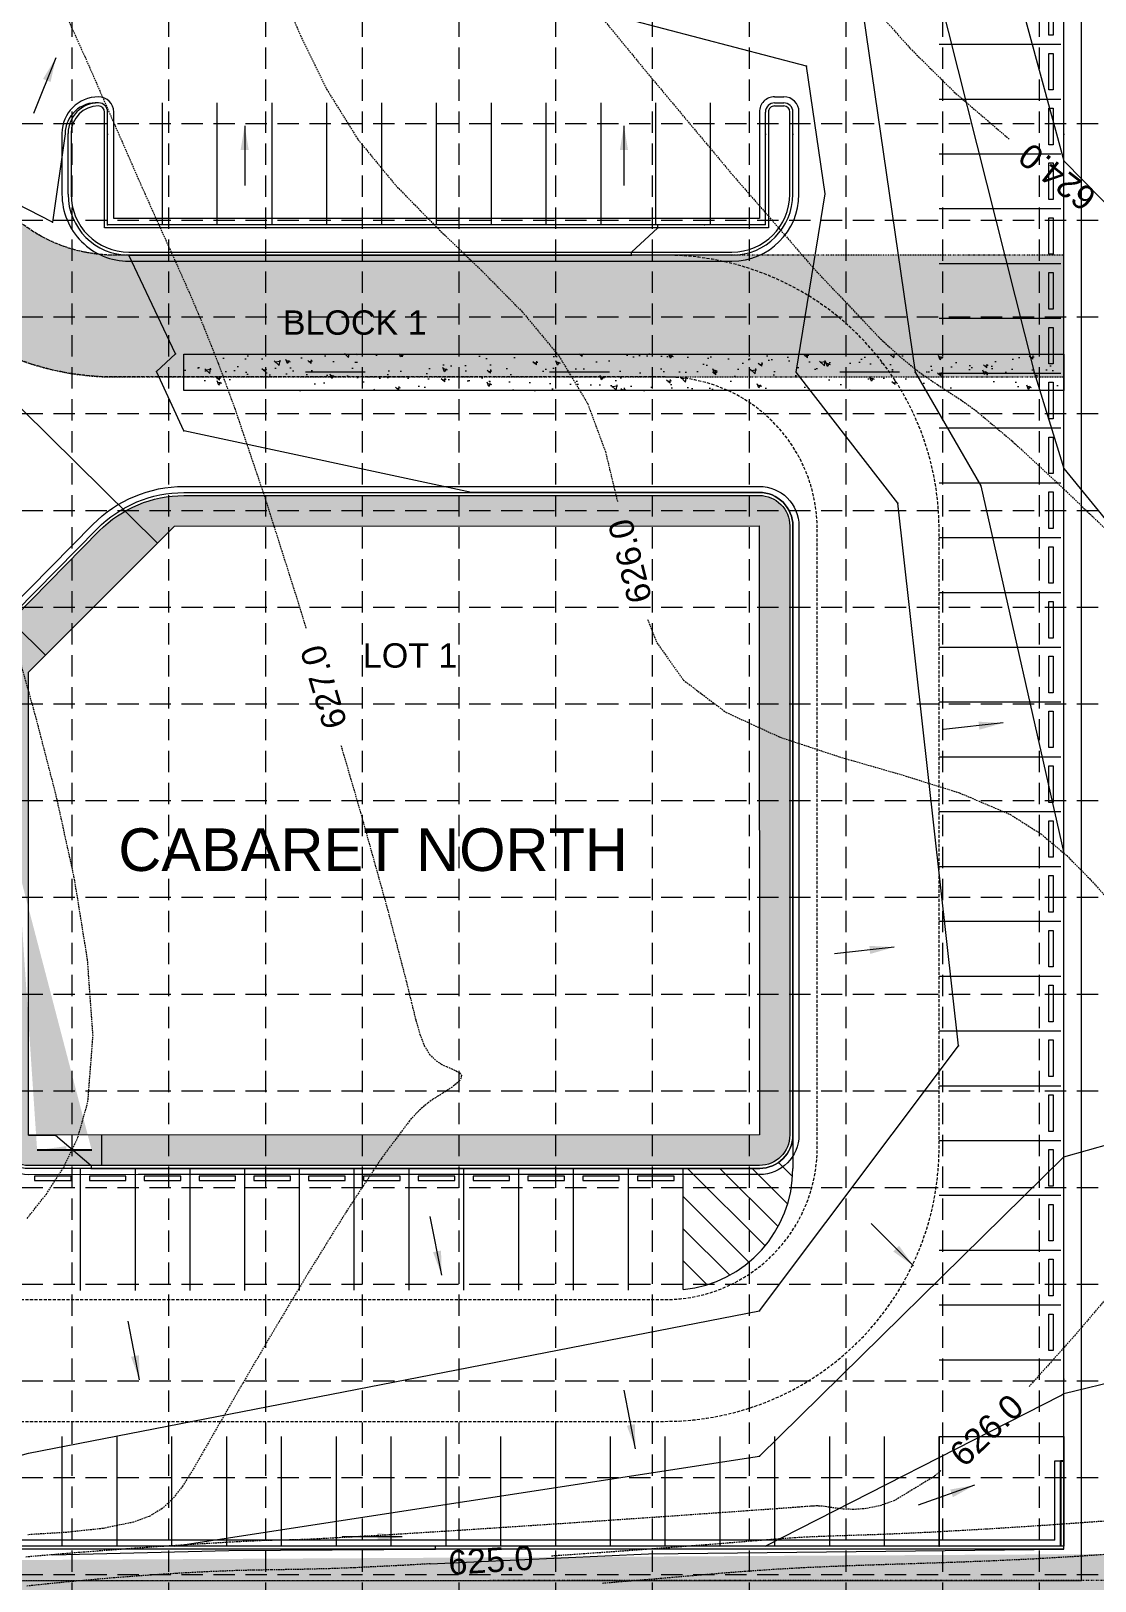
# Model space of a CAD drawing. Extents: x 299711 to 300729, y 199411 to 200048.
# Drawn here: x 300086 to 300260.7, y 199553.4 to 199807.9 of the extents above; entities that cross this region are included whole.
import ezdxf
from ezdxf.enums import TextEntityAlignment as Align

# ---------------------------------------------------------------- set-up
doc = ezdxf.new("R2010")
doc.units = 0
doc.header["$MEASUREMENT"] = 0
for name, pattern in [('DASHED', [0.75, 0.5, -0.25]), ('DIVIDE2', [0.625, 0.25, -0.125, 0, -0.125, 0, -0.125]), ('HIDDEN', [0.375, 0.25, -0.125])]:
    doc.linetypes.add(name, pattern=pattern)
for name, color, linetype in [('BOUND-13', 7, 'Continuous'), ('CONT-1', 252, 'Continuous'), ('CONT-2', 252, 'Continuous'), ('GRID', 254, 'HIDDEN'), ('Hide-Mark', 7, 'Continuous'), ('LOT#-BLOCK#', 7, 'Continuous'), ('PRO-ACCESS', 1, 'DIVIDE2'), ('PRO-AREA', 2, 'Continuous'), ('PRO-BLDG', 6, 'Continuous'), ('PRO-BLDG-CANOPY', 6, 'Continuous'), ('PRO-CONCRETE', 5, 'Continuous'), ('PRO-CURB', 5, 'Continuous'), ('PRO-FIRELANE', 1, 'DASHED'), ('PRO-GRADE', 2, 'Continuous'), ('PRO-GRADE-ARROWS', 5, 'Continuous'), ('PRO-GUTTER LIP', 8, 'Continuous'), ('PRO-LAYDOWN-CURB', 5, 'Continuous'), ('PRO-PARKING', 6, 'Continuous'), ('PRO-PARKING-STOPS', 6, 'Continuous'), ('PRO-SIDEWALK', 6, 'Continuous'), ('SILT FENCE', 200, 'Continuous')]:
    doc.layers.add(name, color=color, linetype=linetype)
doc.styles.get("Standard").update_dxf_attribs({"font": 'ARIAL.TTF'})
pattern_1 = [(140, (0, 0), (0.6275213498259531, 7.172601826007535), [0.75, -8.25]), (85.00000000000001, (0, 0), (-7.521921337000118, -1.387513336129998), [0.6, -6.6]), (190.4514, (0.05229340000000016, 0.5977168), (-6.894395420609534, 5.785093817140218), [0.6374019000000001, -7.01142112]), (136.1842, (-2, 5.665498452323003e-16), (1.655190143290184, 10.67241048625644), [1.125, -12.375]), (186.6356, (-1.86206693, 0.8893674500000005), (-9.741178709004416, 9.346627055487037), [0.95610288, -10.51713]), (81.18420000000005, (-2, 5.665498452323003e-16), (-9.741186009253244, 9.346619451336275), [0.9, -9.9]), (111, (-1.5, 1), (4.02618890665339, 5.969070521184616), [0.75, -8.25]), (56.00000000000004, (-1.5, 1), (-7.251500450468529, 2.433153319215819), [0.6, -6.6]), (161.4514, (-1.16448394, 1.49742233), (-3.225304967099522, 8.402226285814901), [0.6374019000000001, -7.01142112]), (127.5, (0, 0), (-3.328938538313115, 0.1215985531729076), [0, -6.52, 0, -6.7, 0, -6.625]), (97.5, (0, 0), (-3.944117118823601, 2.630695374421487), [0, -3.82, 0, -6.37, 0, -2.525]), (57.49999999999999, (-6.317030774340149e-16, -2.23), (0.2255487173437995, 5.338224361724091), [0, -2.5, 0, -7.8, 0, -10.35]), (47.49999999999997, (-9.149780000501651e-16, -3.23), (-1.001049823323175, 5.831861693423862), [0, -3.25, 0, -5.18, 0, -7.35])]

msp = doc.modelspace()

# ---------------------------------------------------------------- hatches: boundary and pattern name
at = {"layer": 'PRO-ACCESS', "linetype": 'Continuous', "lineweight": 0}
h = msp.add_hatch(dxfattribs=at)
h.set_pattern_fill('DOTS', scale=30, angle=45, style=0)
h.set_pattern_definition([(45, (0, 0), (-0.6629126073623881, 1.988737822087165), [0, -1.875])])
edge = h.paths.add_edge_path()
edge.add_line((300255.5678098807, 199751.0674416088), (300255.5678098755, 199771.0674415881))
edge.add_line((300255.5678098755, 199771.0674415881), (300190.0737036773, 199771.0674415881))
edge.add_arc((300190.0729637833, 199726.0674415943), 44.99999999994179, 89.99905793770989, 90.00000023967917)
edge.add_line((300190.072963595, 199771.0674415942), (300099.7259009925, 199771.0674369379))
edge.add_arc((300099.7258997041, 199796.0674369378), 24.99999999991272, 229.8123765006751, 270.00000295285616, ccw=False)
edge.add_arc((300054.5554117849, 199742.5919563777), 45.0000000000555, 49.81237650087547, 89.99999999992589)
edge.add_line((300054.555411785, 199787.5919563777), (300000.0404098431, 199787.5919563777))
edge.add_line((300000.0404098431, 199787.5919563777), (300000.0404098431, 199767.5919563777))
edge.add_line((300000.0404098431, 199767.5919563777), (300054.5524059401, 199767.5919563777))
edge.add_arc((300054.5524059401, 199742.5919563778), 24.99999999994179, 49.812376500949085, 90, ccw=False)
edge.add_arc((300099.7228938593, 199796.0674369379), 45.00000000000413, 229.8123765007232, 270.0000029527821)
edge.add_line((300099.7228961784, 199751.0674369379), (300190.0723964732, 199751.0674415772))
edge.add_arc((300190.0723899576, 199899.3493703079), 148.2819287306922, 269.9991964931436, 270.0000025176311, ccw=False)
edge.add_line((300190.0703104755, 199751.0674415918), (300255.5619779506, 199751.0674416088))
h.paths.add_polyline_path([(300116.1882893245, 199765.4357629882), (300140.6049559911, 199765.4357629882), (300140.6049559911, 199770.6857629882), (300116.1882893245, 199770.6857629882)], flags=24)
h.paths.add_polyline_path([(300156.8145294241, 199756.6091068207), (300156.8145294241, 199765.5257734873), (300162.7311960908, 199765.5257734873), (300162.7311960908, 199756.6091068207)], flags=24)
h.paths.add_polyline_path([(300185.6203715969, 199760.9182071336), (300248.370371597, 199760.9182071336), (300248.370371597, 199767.1682071336), (300185.6203715969, 199767.1682071336)], flags=24)
h.paths.add_polyline_path([(300201.8309352493, 199760.213869853), (300201.8334630224, 199742.9638700382), (300195.9167964192, 199742.9630030243), (300195.9142686462, 199760.2130028391)], flags=9)
h.paths.add_polyline_path([(300068.474454353, 199769.8026760026), (300080.585433537, 199782.0862700697), (300084.798646961, 199777.9322627167), (300072.6876677769, 199765.6486686496)], flags=24)
h.paths.add_polyline_path([(300037.6888084429, 199773.1336230444), (300037.6888084429, 199782.0502897111), (300043.6054751095, 199782.0502897111), (300043.6054751095, 199773.1336230444)], flags=24)
h.paths.add_polyline_path([(300021.51787354, 199769.0225112715), (300021.5175282436, 199777.9391779315), (300027.4341949058, 199777.9394070534), (300027.4345402022, 199769.0227403934)], flags=24)
h.paths.add_polyline_path([(300037.9006086693, 199770.7414898784), (300053.9311816986, 199764.3709931668), (300051.7461321019, 199758.8725840601), (300035.7155590726, 199765.2430807717)], flags=24)
at = {"layer": 'PRO-CONCRETE', "linetype": 'Continuous', "lineweight": 0}
h = msp.add_hatch(dxfattribs=at)
h.set_pattern_fill('AR-CONC', style=0)
h.set_pattern_definition(pattern_1)
h.paths.add_polyline_path([(300111.0786246231, 199748.8359065572), (300111.0786246231, 199754.8359065572), (300255.5640639486, 199754.8359065572), (300255.5640639485, 199748.8359065572)])
h = msp.add_hatch(dxfattribs=at)
h.set_pattern_fill('AR-CONC', style=0)
h.set_pattern_definition(pattern_1)
h.paths.add_polyline_path([(300085.5609040498, 199702.5928828771), (300109.5600395563, 199726.596555566), (300205.5600384322, 199726.6112463838), (300205.5636393176, 199626.6112464487), (300085.5636407227, 199626.5928829263)], flags=16)
edge = h.paths.add_edge_path()
edge.add_line((300080.561782477, 199681.0957867781), (300080.5608294824, 199708.9161629807))
edge.add_line((300080.5608294824, 199708.9161629807), (300097.1956801169, 199725.7881061535))
edge.add_arc((300111.0814821058, 199712.0974340324), 19.5000000000099, 90.00839598441308, 135.4054155456093, ccw=False)
edge.add_line((300111.0786246231, 199731.5974338231), (300205.5593057432, 199731.6112787928))
edge.add_arc((300205.5600384311, 199726.6112788465), 5.000000000015691, 0.002063155355813251, 90.00839598472078, ccw=False)
edge.add_line((300210.5600384278, 199726.6114588908), (300210.5636393143, 199626.611426493))
edge.add_arc((300205.5636393175, 199626.6112464487), 5.000000000040174, -89.9912320634499, 0.0020631556893135894, ccw=False)
edge.add_line((300205.5644044643, 199621.6112465072), (300103.5614805069, 199621.5956370656))
edge.add_line((300103.5614805069, 199621.5956370656), (300085.5644146384, 199621.5928829863))
edge.add_arc((300085.5636494916, 199626.5928829277), 4.999999999958944, 180.0019626825393, 270.00876793588316, ccw=False)
edge.add_line((300080.5636494946, 199626.5927116513), (300080.5621079021, 199671.5957859069))
edge.add_line((300080.5621079021, 199671.5957859069), (300080.561782477, 199681.0957867781))
edge = h.paths.add_edge_path(flags=16)
edge.add_line((300083.0778455308, 199682.4025297165), (300083.0778455308, 199673.4359374441))
edge.add_line((300095.9552985314, 199624.1040160578), (300086.988706259, 199624.1040160578))
h.paths.add_polyline_path([(300082.4001531308, 199678.2188945849), (300083.7249312616, 199678.2225075221), (300083.0778455308, 199673.4359374441)], flags=24)
h.paths.add_polyline_path([(300091.7716633998, 199624.7817084578), (300091.7752763371, 199623.456930327), (300086.988706259, 199624.1040160578)], flags=24)
at = {"layer": 'PRO-PARKING', "linetype": 'Continuous', "lineweight": 0}
h = msp.add_hatch(dxfattribs=at)
h.set_pattern_fill('ANSI31', scale=30, angle=90, style=0)
h.set_pattern_definition([(135, (0, 0), (-2.651650429449553, -2.651650429449553), [])])
h.paths.add_polyline_path([(300193.067534718, 199601.212600793, 0.3851273847309379), (300211.0638373175, 199621.1126977637), (300211.063639314, 199626.6114444974, -0.414179288280317), (300205.5644809789, 199621.1112465131), (300193.0644899337, 199621.1093336475)])

# ---------------------------------------------------------------- linework, layer by layer
at = {"layer": 'BOUND-13', "color": 7, "linetype": 'DIVIDE2', "lineweight": 0}
msp.add_lwpolyline([(300000.0726, 199553.4082), (300000.0054794855, 200000.0081949553), (300516.8484109867, 199985.027281869), (300516.8484109867, 199553.487281869), (300000.0726, 199553.4082)], dxfattribs=at)
at = {"layer": 'CONT-1', "color": 25, "linetype": 'HIDDEN', "lineweight": 0}
for points in [[(300173.3801000001, 199817.8045), (300186.9062, 199801.3036), (300201.143, 199784.2679), (300214.4510000001, 199768.9443), (300225.1907, 199757.5796), (300228.6028000001, 199754.445), (300231.4577, 199752.1334), (300233.9456, 199750.3662), (300236.2563000001, 199748.8645), (300238.5798000001, 199747.3496), (300241.1061, 199745.5428), (300247.0920000001, 199740.5216), (300254.4653, 199733.6967), (300263.1152000001, 199725.4411), (300272.9309, 199716.1275), (300283.8019, 199706.1289), (300295.6172, 199695.8182), (300308.8908000001, 199685.01), (300314.5565000001, 199680.6825)], [(300264.0265, 199563.3262), (300253.2735, 199562.5568), (300242.855, 199561.8843), (300233.6310000001, 199561.367), (300229.0161000001, 199561.1518), (300225.0307000001, 199560.9941), (300221.5766, 199560.8764), (300218.5559, 199560.7806), (300215.8707, 199560.6889), (300213.4228000001, 199560.5835), (300211.4803000001, 199560.4734), (300209.5192, 199560.3386), (300207.4235, 199560.1766), (300205.0775, 199559.9846), (300202.3653000001, 199559.7601), (300199.1711, 199559.5004), (300190.7855000001, 199558.851), (300180.6392, 199558.1064), (300171.4552, 199557.4669)], [(300151.4956, 199556.1982), (300147.9196, 199555.9865), (300139.014, 199555.5466), (300134.9467, 199555.398), (300131.4488, 199555.3062), (300128.3377, 199555.2496), (300125.431, 199555.2069), (300122.5463, 199555.1565), (300119.501, 199555.0771), (300114.9328000001, 199554.8957), (300109.8172, 199554.6211), (300104.2235, 199554.2509), (300098.2207000001, 199553.7829), (300091.878, 199553.2146), (300085.2644, 199552.5437)]]:
    msp.add_lwpolyline(points, dxfattribs=at)
at = {"layer": 'CONT-2', "color": 43, "linetype": 'HIDDEN', "lineweight": 0}
for points in [[(300065.5635, 199888.3161), (300069.2382, 199885.5003), (300076.6863000001, 199879.7781), (300084.5306000001, 199873.5517), (300092.4446, 199866.8088), (300100.1019, 199859.537), (300107.176, 199851.7241), (300113.3405, 199843.3575), (300118.3343, 199834.5845), (300122.5371, 199825.4767), (300126.3614000001, 199816.2504), (300130.22, 199807.1219), (300134.5254, 199798.3077), (300139.6904, 199790.0238), (300145.8590000001, 199782.5256), (300152.7505, 199775.4863), (300159.857, 199768.6427), (300166.6707, 199761.7312), (300172.6838000001, 199754.4886), (300177.3884000001, 199746.6514), (300180.2781000001, 199738.8348), (300182.2539, 199730.6524), (300182.2621000001, 199730.6119)], [(300089.4552, 199815.523), (300094.8108, 199803.6865), (300099.7808000001, 199792.3331), (300104.1868, 199782.254), (300107.0114, 199775.9556), (300109.5548, 199770.3448), (300111.9426000001, 199764.9788), (300114.2999, 199759.4148), (300116.7521, 199753.2098), (300119.4245, 199745.9211), (300124.2829, 199731.5502), (300129.6126000001, 199714.7493), (300131.1345, 199709.7306)], [(300224.1316, 199811.9777), (300230.3222000001, 199805.0195), (300237.5567, 199797.85), (300246.6164000001, 199790.0931)], [(300187.2026, 199711.2731), (300188.7367000001, 199707.4222), (300193.0958, 199701.2884), (300200.0939, 199696.0037), (300208.8847000001, 199691.9577), (300218.7082000001, 199688.7037), (300228.8042, 199685.795), (300238.4126, 199682.785), (300246.7733000001, 199679.2268), (300251.8089000001, 199676.0376), (300256.0375, 199672.4749), (300259.7511000001, 199668.7096), (300263.2417, 199664.9125)], [(300085.3480000001, 199612.909), (300088.5041, 199616.9136), (300091.3538, 199621.2888), (300093.6943, 199626.2554), (300095.3225, 199632.0341), (300096.1668000001, 199642.872), (300095.2686000001, 199655.4078), (300093.0949, 199668.846), (300090.1129000001, 199682.3909), (300086.7894, 199695.2468), (300083.5917, 199706.6183)], [(300136.8700000001, 199690.5709), (300140.0792, 199679.5627), (300144.4130000001, 199664.0297), (300147.6114000001, 199651.7721), (300148.4483, 199648.3154), (300149.1599, 199645.4516), (300149.8338, 199643.1235), (300150.5571, 199641.2738), (300151.4173, 199639.8454), (300152.5018, 199638.7811), (300153.3346000001, 199638.2628), (300154.2154, 199637.837), (300155.0654, 199637.4715), (300155.8056, 199637.1336), (300156.3571, 199636.791), (300156.6411000001, 199636.4113), (300156.607, 199635.9819), (300156.3037, 199635.5044), (300155.792, 199634.9972), (300155.1325000001, 199634.4785), (300154.3863, 199633.9665), (300153.6140000001, 199633.4797), (300152.7938, 199632.983), (300151.9805000001, 199632.4704), (300151.1397000001, 199631.8742), (300150.2369, 199631.1268), (300149.2376000001, 199630.1605), (300148.1073, 199628.9077), (300143.5026000001, 199622.7524), (300137.7618, 199614.0477), (300131.4349000001, 199603.8521), (300125.0716, 199593.224), (300119.2215, 199583.2218), (300114.4345, 199574.9039), (300112.5543, 199571.6461), (300110.8981, 199569.0063), (300109.2797, 199566.9046), (300107.5126, 199565.2609), (300105.4103, 199563.9954), (300102.7866000001, 199563.0279), (300097.8210000001, 199562.0105), (300091.8659, 199561.3584), (300085.4383, 199560.9727)], [(300265.2502, 199602.9784), (300257.2651, 199593.6012), (300249.8387, 199585.3036)], [(300235.3822000001, 199571.5111), (300234.2427000001, 199570.5326), (300227.7494, 199566.5765), (300225.3052000001, 199565.7146), (300223.0665, 199565.2646), (300221.0569, 199565.1252), (300219.2998, 199565.1947), (300217.8187000001, 199565.3719), (300216.6368, 199565.5553), (300216.2199, 199565.6128), (300215.8502, 199565.6541), (300215.5143, 199565.6805), (300215.1984000001, 199565.6937), (300214.8888, 199565.6954), (300214.5721, 199565.6872), (300214.2902, 199565.6736), (300213.9737, 199565.6537), (300213.6026, 199565.6269), (300213.1569000001, 199565.5926), (300212.6165000001, 199565.5504), (300211.9614, 199565.4996), (300203.4352000001, 199564.8776), (300189.9527, 199563.9331), (300173.8189, 199562.8327), (300157.3391, 199561.7428), (300142.8185000001, 199560.8301), (300132.5622, 199560.2611), (300130.6179, 199560.1792), (300129.1040000001, 199560.1304), (300127.8554000001, 199560.1018), (300126.7070000001, 199560.0802), (300125.4938000001, 199560.0526), (300124.0507, 199560.0059), (300118.7399, 199559.7513), (300111.5126, 199559.3201), (300103.0401, 199558.7464), (300093.9934, 199558.0642), (300085.0438, 199557.3076)], [(300264.3766, 199557.8634), (300257.4938000001, 199557.3911), (300250.5685000001, 199556.9853), (300243.7798, 199556.6674), (300237.1043000001, 199556.4148), (300230.5931000001, 199556.2011), (300224.2974, 199556.0001), (300218.2683000001, 199555.7854), (300212.557, 199555.5309), (300208.0485, 199555.2723), (300203.7007, 199554.9734), (300199.4171, 199554.6401), (300195.1013, 199554.2783), (300190.6569000001, 199553.8937), (300185.9874, 199553.4924), (300179.816, 199552.9834)]]:
    msp.add_lwpolyline(points, dxfattribs=at)
at = {"layer": 'GRID', "color": 252, "linetype": 'HIDDEN', "lineweight": 0, "ltscale": 14}
for p, q in [((300092.7041968166, 200030.9084836234), (300092.7041968166, 199474.9945918093)), ((300108.5854468167, 200030.9084836234), (300108.5854468167, 199474.9945918093)), ((300124.4666968168, 200030.9084836234), (300124.4666968168, 199474.9945918093)), ((300140.3479468168, 200030.9084836234), (300140.3479468168, 199474.9945918093)), ((300156.2291968169, 200030.9084836234), (300156.2291968169, 199474.9945918093)), ((300172.110446817, 200030.9084836234), (300172.110446817, 199474.9945918093)), ((300187.991696817, 200030.9084836234), (300187.991696817, 199474.9945918093)), ((300203.8729468171, 200030.9084836234), (300203.8729468171, 199474.9945918093)), ((300219.7541968172, 200030.9084836234), (300219.7541968172, 199474.9945918093)), ((300235.6354468173, 200030.9084836234), (300235.6354468173, 199474.9945918093)), ((300251.5166968174, 200030.9084836234), (300251.5166968174, 199474.9945918093)), ((299727.4354468149, 199792.6897336223), (300712.0729468195, 199792.6897336223)), ((299727.4354468149, 199776.8084836222), (300712.0729468195, 199776.8084836222)), ((299727.4354468149, 199760.9272336221), (300712.0729468195, 199760.9272336221)), ((299727.4354468149, 199745.0459836221), (300712.0729468195, 199745.0459836221)), ((299727.4354468149, 199729.164733622), (300712.0729468195, 199729.164733622)), ((299727.4354468149, 199713.2834836219), (300712.0729468195, 199713.2834836219)), ((299727.4354468149, 199697.4022336218), (300712.0729468195, 199697.4022336218)), ((299727.4354468149, 199681.5209836217), (300712.0729468195, 199681.5209836217)), ((299727.4354468149, 199665.6397336217), (300712.0729468195, 199665.6397336217)), ((299727.4354468149, 199649.7584836216), (300712.0729468195, 199649.7584836216)), ((299727.4354468149, 199633.8772336215), (300712.0729468195, 199633.8772336215)), ((299727.4354468149, 199617.9959836215), (300712.0729468195, 199617.9959836215)), ((299727.4354468149, 199602.1147336214), (300712.0729468195, 199602.1147336214)), ((299727.4354468149, 199586.2334836213), (300712.0729468195, 199586.2334836213)), ((299727.4354468149, 199570.3522336212), (300712.0729468195, 199570.3522336212)), ((299727.4354468149, 199554.4709836211), (300712.0729468195, 199554.4709836211))]:
    msp.add_line(p, q, dxfattribs=at)
at = {"layer": 'Hide-Mark', "linetype": 'Continuous', "lineweight": 0, "elevation": 8.210539994245314e-08, "flags": 128}
msp.add_lwpolyline([(300255.5639921157, 199560.1064543144), (300255.5640639485, 199748.8359065572), (300111.0786246231, 199748.8359065572), (300111.0786246231, 199754.8359065572), (300255.5640639485, 199754.8359065572), (300255.5604207938, 199904.5761083633), (300031.0698077106, 199904.5706465432)], dxfattribs=at)
at = {"layer": 'Hide-Mark', "linetype": 'Continuous', "lineweight": 0, "flags": 128}
msp.add_lwpolyline([(300255.5640639483, 199559.1064543167), (300235.0706082234, 199559.105716371), (300235.0706082234, 199577.1055648355), (300255.5640639483, 199577.1055648355), (300255.5649305281, 199559.1064543584)], dxfattribs=at)
at = {"layer": 'PRO-ACCESS', "color": 7, "lineweight": 0, "flags": 128}
msp.add_lwpolyline([(300255.5678098807, 199751.0674416088), (300255.5678098755, 199771.0674415881), (300190.0737036773, 199771.0674415881, 4.111567978029561e-06), (300190.072963595, 199771.0674415942), (300099.7259009925, 199771.0674369379, -0.1771712311934794), (300083.5935825901, 199776.9690510236, 0.1771712179035607), (300054.555411785, 199787.5919563777), (300000.0404098431, 199787.5919563777), (300000.0404098431, 199767.5919563777), (300054.5524059401, 199767.5919563777, -0.1771712179036276), (300070.6847230541, 199761.6903422921, 0.1771712311930219), (300099.7228961784, 199751.0674369379), (300190.0723964732, 199751.0674415772, -3.516945289584562e-06), (300190.0703104755, 199751.0674415918), (300255.5619779506, 199751.0674416088)], format="xyb", dxfattribs=at)
at = {"layer": 'PRO-AREA', "color": 7, "linetype": 'Continuous', "lineweight": 0, "flags": 128}
msp.add_lwpolyline([(300000.0726, 199553.4082), (300258.4605054933, 199553.4477409345), (300258.4269452361, 199992.5177384121), (300000.0054794855, 200000.0081949553), (299999.9816000001, 199931.9841), (300000.0726, 199553.4082)], dxfattribs=at)
at = {"layer": 'PRO-BLDG', "color": 7, "linetype": 'Continuous', "lineweight": 0, "flags": 128}
msp.add_lwpolyline([(300085.5609040498, 199702.5928828771), (300109.5600395563, 199726.596555566), (300205.5600384322, 199726.6112463838), (300205.5636393176, 199626.6112464487), (300085.5636407227, 199626.5928829263)], close=True, dxfattribs=at)
at = {"layer": 'PRO-BLDG-CANOPY', "color": 7, "linetype": 'Continuous', "lineweight": 0, "flags": 128}
msp.add_lwpolyline([(300088.3687285486, 199705.4012382122), (300057.3729664977, 199735.9614331307), (300075.6271959924, 199754.4758357826), (300106.7522150574, 199723.7882002308), (300088.3687285486, 199705.4012382122)], dxfattribs=at)
at = {"layer": 'PRO-CONCRETE', "color": 7, "linetype": 'Continuous', "lineweight": 0}
for p, q in [((300098.5696943576, 199791.0009978391), (300098.5696943576, 199790.8338335765)), ((300206.5697105945, 199791.0051801215), (300206.5697105945, 199790.8338335765)), ((300211.0699600694, 199790.9881567193, 8.21054006066896e-08), (300211.0699600694, 199790.8356047682, 8.21054006066896e-08)), ((300255.5640639484, 199790.9881567193, 8.21054006066896e-08), (300255.5640639484, 199790.8356047682, 8.21054006066896e-08)), ((300092.0692225075, 199783.7198159294), (300092.0692225075, 199783.8375676702)), ((300098.569981151, 199783.7200676701), (300098.569981151, 199783.8375676702)), ((300165.7368804418, 199776.0674382062, -0.000288215012915316), (300165.6137212255, 199776.0674382062, -0.000288215012915316)), ((300196.5026701264, 199776.0674382229), (300196.6201701264, 199776.0674382229)), ((300187.5596229506, 199771.0674382229), (300187.4421229506, 199771.0674382229)), ((300187.5596229506, 199754.8359065572), (300187.4421229506, 199754.8359065572)), ((300187.5596229506, 199754.8359065572), (300187.4421229506, 199754.8359065572)), ((300187.5596229506, 199748.8359065572), (300187.4421229506, 199748.8359065572)), ((300189.3823064662, 199748.8359065572), (300187.4421229506, 199748.8359065572)), ((300189.3823064662, 199732.1089174185), (300187.4421229506, 199732.1089174185)), ((300090.379486351, 199719.5869265329), (300090.4890968592, 199719.6980992933)), ((300211.0617148629, 199680.1177744662), (300211.0617148629, 199680.2353099259)), ((300255.5640639483, 199640.7802185502), (300255.5640639483, 199640.8977540101)), ((300245.7377834669, 199559.1059842326), (300237.3339872854, 199559.1059842326))]:
    msp.add_line(p, q, dxfattribs=at)
at = {"layer": 'PRO-CONCRETE', "color": 7, "linetype": 'Continuous', "lineweight": 0, "elevation": -0.0001441206406609385, "flags": 128}
msp.add_lwpolyline([(300111.0786246231, 199748.8359065572), (300111.0786246231, 199754.8359065572), (300255.5640639486, 199754.8359065572), (300255.5640639485, 199748.8359065572), (300111.0786246231, 199748.8359065572)], dxfattribs=at)
at = {"layer": 'PRO-CURB', "color": 7, "linetype": 'Continuous', "lineweight": 0}
for p, q in [((300255.5640639483, 199558.6064543161, -3.181593246243954e-07), (300255.5640639485, 199904.576108452, -9.121549811862958e-08)), ((300097.069558661, 199796.0675948867, 0.002607016285902255), (300097.0692225076, 199796.0675948867, 0.002607016285902255)), ((300097.069558661, 199795.5675948867, 0.00260700181355061), (300097.0692225076, 199795.5675948867, 0.002607016285902256)), ((300208.0695748866, 199796.0721256917, -0.0002882150083261577), (300208.0704514306, 199796.0721256917, -0.0002882150083261577)), ((300208.0695748865, 199795.5721256917, -0.0002882150083261577), (300209.5690835253, 199795.5721256917, -0.0002882150083261577)), ((300208.0695748865, 199795.5721256917, -0.0002882150083261577), (300208.0704514306, 199795.5721256917, -0.0002882150083261577)), ((300208.0704514306, 199796.0721256917, -0.0002882150083261577), (300209.5699600694, 199796.0721256918, -0.0002882150083261577)), ((300098.5702750774, 199776.0674382229, -0.0002882198324584148), (300098.5695586598, 199794.567652974, -0.0002882198329854328)), ((300206.5702914763, 199776.0674382229, -0.0002882150083261577), (300206.5695748877, 199794.5720676045, -0.0002882150083261577)), ((300211.0699600694, 199781.0674382229, 8.210540158870572e-08), (300211.0699600694, 199794.5721256917, 8.210540158870572e-08)), ((300092.0692225075, 199781.0674382228, 0.001601983380953768), (300092.0692225076, 199791.0675948868, 0.001601594212311311)), ((300206.5702914763, 199776.0674382229, -0.000288215008730918), (300098.5702750774, 199776.0674382229, -0.000288215008879257)), ((300201.0699600694, 199771.0674382229, -0.0002882412813221395), (300102.0692225075, 199771.0674382228, -0.0002882412813221395)), ((300255.0644665023, 199559.1064062412), (300019.0694092304, 199559.0950681157))]:
    msp.add_line(p, q, dxfattribs=at)
at = {"layer": 'PRO-CURB', "color": 7, "linetype": 'Continuous', "lineweight": 0, "flags": 128}
for points, elevation in [([(300097.0692225076, 199795.5675948867, 0.414213562373095), (300092.5692225076, 199791.0675948867), (300092.5692225075, 199781.0674382228, 0.4142135623721979), (300102.0692226956, 199771.5674380346), (300201.0699602574, 199771.5674380347, 0.4139399649023301), (300210.5610852585, 199781.0674338891), (300210.5610853001, 199794.572121358)], 0.002607016285902256), ([(300208.0695748866, 199795.5721256917, 0.4142249046499321), (300207.0695748873, 199794.5720869668), (300207.0703108392, 199775.567438223), (300098.0702944395, 199775.5674382229), (300098.0695586602, 199794.5676336115, 0.4142022201790137), (300097.069558661, 199795.5675948867)], 0.00260700181355061), ([(300255.5640639483, 199558.6064543161), (300018.5694318864, 199558.5951050154), (300018.5691685016, 199577.5899390943, 0.414257582635255), (300017.0689430633, 199579.0899390774), (300009.7143456077, 199579.0892808691)], 8.210539994245314e-08)]:
    msp.add_lwpolyline(points, format="xyb", dxfattribs=dict(at, elevation=elevation))
msp.add_lwpolyline([(300080.0608224588, 199709.1211931977), (300096.839633912, 199726.1391490284, -0.200713855956282), (300111.0785513543, 199732.0974338177), (300205.5592324744, 199732.1112787873, -0.4142459358561944), (300211.0600384275, 199726.6114768951), (300211.0636393139, 199626.6114444973, -0.4141792882772172), (300205.5644809789, 199621.1112465131), (300103.5615570216, 199621.0956370714)], format="xyb", dxfattribs=at)
at = {"layer": 'PRO-CURB', "color": 7, "flags": 128}
msp.add_lwpolyline([(300255.0644665023, 199559.1064062412), (300255.0640639483, 199573.1055648354), (300255.5673279213, 199573.105588936)], dxfattribs=at)
at = {"layer": 'PRO-CURB', "color": 7, "linetype": 'Continuous', "lineweight": 0}
for centre, radius, start, end in [((300097.0692225076, 199791.0675948867, 0.001601569935556059), 5, 90, 180), ((300097.0695586609, 199794.5675948867, 0.002607021562970594), 1.5, 0.002218769215236449, 90), ((300208.0695748866, 199794.5721256917, -0.0002882150083261577), 1.500000000018763, 90, 180.0022187687207), ((300209.5690835253, 199794.5721256502, -0.0002882150083261577), 1.000000041528508, 0, 90), ((300209.5699600694, 199794.5721256917, 8.210540158870572e-08), 1.50070166477446, 0, 90), ((300102.0692225076, 199781.0674382228, -0.0002882412813221395), 10, 179.9999999998332, 269.9999999996665), ((300201.0610850704, 199781.0674382229, -0.0002882412813221396), 10, 270.0508500046539, 0)]:
    msp.add_arc(centre, radius, start, end, dxfattribs=at)
at = {"layer": 'PRO-FIRELANE', "color": 7, "lineweight": 0, "flags": 128}
for points in [[(300010.065659357, 199579.5899390717), (300190.0699600694, 199579.5899390718, 0.4142135623730951), (300235.0699600694, 199624.5899390718), (300235.0699600694, 199726.0674415943, 0.4142135774679725), (300190.0699577502, 199771.0674415942), (300099.7228951477, 199771.0674369379, -0.1771712311934794), (300083.5905767453, 199776.9690510236, 0.1771712179035607), (300054.5524059401, 199787.5919563777), (300010.0404099575, 199787.5919563777)], [(300010.065659357, 199599.5899390717), (300190.0699600694, 199599.5899390718, 0.414213562373095), (300215.0699600694, 199624.5899390718), (300215.0699600694, 199726.0674415943, 0.4142135774683302), (300190.069958781, 199751.0674415942), (300099.7228961784, 199751.0674369379, -0.1771712311930219), (300070.6847230541, 199761.6903422921, 0.1771712179036276), (300054.5524059401, 199767.5919563777), (300010.0404099575, 199767.5919563777)]]:
    msp.add_lwpolyline(points, format="xyb", dxfattribs=at)
at = {"layer": 'PRO-GRADE', "color": 25, "linetype": 'Continuous', "lineweight": 0, "flags": 128}
for points in [[(300014.9235811995, 199557.7861939774), (300034.3963568535, 199558.595862942), (300069.8528496442, 199558.5975608977), (300069.8469706961, 199559.097512837), (300030.3572221656, 199559.0956115754), (300085.5644059477, 199574.3438777575), (300205.5644044642, 199597.744059911), (300238.2540640242, 199641.2634502293), (300228.288770622, 199730.3337803973), (300211.6140639485, 199751.8359065572), (300216.3503987723, 199781.1358705562), (300213.3266671427, 199802.1012259775), (300137.1780244738, 199822.072949355), (300065.4345463308, 199863.8031798639), (300029.4221513003, 199882.1217330358), (300027.1592566774, 199884.0589607887), (300028.0392566763, 199884.0590031569, 0.418683825763582), (300030.0702580943, 199886.0590533115), (300030.0700435218, 199894.8783697775), (300029.5700435221, 199894.8783576126), (300023.9545302881, 199898.9570319147), (300011.5888, 199936.2027)], [(300085.5636408391, 199626.5928829263), (300090.0036494397, 199626.593562378), (300095.8844061595, 199621.5944622479), (300095.8844826742, 199621.0944622537), (300205.5644809789, 199621.1112465131, 0.4141792882832384), (300211.063639314, 199626.6114444973), (300211.0600384275, 199726.6114768951, 0.4142459358490543), (300205.5592324744, 199732.1112787873), (300158.3192329816, 199732.1043563525), (300111.0786246231, 199742.2474338231), (300106.6144055406, 199751.9632080687), (300109.7056076594, 199754.8429571194), (300102.0692225075, 199771.0674382228), (300184.5677073433, 199771.0674382229), (300184.5677073431, 199771.5674382229), (300188.9002944395, 199775.567438223), (300188.9002944393, 199776.0674382229), (300098.5702752129, 199776.0639402088), (300098.5695586598, 199794.567652974, 0.4142022201848656), (300097.069558661, 199796.0675948867, 0.4351942950786198), (300091.5757324706, 199791.0059848604), (300089.4956196959, 199776.4943576685), (300081.6580275399, 199780.5494962228)]]:
    msp.add_lwpolyline(points, format="xyb", dxfattribs=at)
for points in [[(300065.9998, 199918.2722), (300073.3964236954, 199914.5240810145), (300083.3940639995, 199904.5719195839), (300133.6556144555, 199877.0694536419), (300228.722840951, 199838.9532561214), (300250.6840639485, 199751.8359065572), (300255.5640639483, 199736.060496207), (300268.0230500001, 199720.7843)], [(300101.8738000001, 199915.6724), (300118.326302321, 199912.9911426439), (300128.0568676194, 199908.9698843693), (300131.8940639851, 199904.5730995809), (300137.3242370696, 199900.7989716338), (300236.2830556655, 199857.436871933), (300255.5640639484, 199786.556108452), (300268.1652, 199773.74055)], [(300031.0961000001, 199906.88255), (300034.8940640138, 199904.5707395868), (300074.4127462741, 199884.1823552944), (300135.4168194646, 199849.5712014984), (300221.1626262364, 199820.4696403098), (300231.1440639485, 199751.8359065572), (300241.9215239782, 199733.1961109043), (300255.5587868688, 199672.8782276434)], [(300089.5186000001, 199557.6859), (300118.4415570715, 199558.3723024802), (300152.4072347445, 199558.6015142976), (300152.4072106729, 199559.1014877576), (300109.5162124957, 199559.0994227405), (300205.5644044643, 199573.8840599109), (300255.5640639483, 199623.00345), (300286.6589789069, 199631.7875097732), (300289.9139, 199634.9801)], [(300151.4956000001, 199556.1982), (300187.3804998595, 199557.8242796254), (300255.5640639483, 199558.6064543161), (300255.5679903403, 199559.2730427524), (300255.5640639483, 199567.2139974032), (300255.5640639484, 199573.1055648354), (300255.0640639483, 199573.1055648354), (300255.0644665023, 199559.1064062412), (300206.5196955231, 199559.1040739605), (300255.0640639483, 199583.8442581398), (300255.0640639483, 199583.8442581398), (300255.5640639483, 199584.1543047809), (300255.5640639483, 199584.1543047809), (300255.5640639484, 199584.1543047809), (300354.5851485796, 199608.2233743597), (300360.0644000001, 199618.1053)]]:
    msp.add_lwpolyline(points, dxfattribs=at)
at = {"layer": 'PRO-GRADE', "color": 25, "linetype": 'Continuous', "lineweight": 0, "elevation": -0.0002882412813221395}
msp.add_lwpolyline([(300102.0692225075, 199771.0674382228), (300102.0692225075, 199771.0674382228)], dxfattribs=at)
at = {"layer": 'PRO-GRADE', "color": 25, "linetype": 'Continuous', "lineweight": 0}
for p in [(300213.3266671427, 199802.1012259775, -9.12154981186407e-08), (300255.5640639484, 199786.556108452, -9.121549811862958e-08), (300089.4956196959, 199776.4943576685, -0.000235861422173732), (300098.5702750774, 199776.0674382229, -0.000288215008879257), (300188.9002944395, 199775.567438223, -0.0002881562540182574), (300102.0692225075, 199771.0674382228, -0.0002882412813221395), (300184.5677073433, 199771.0674382229, -0.0004123995855616801), (300109.7056076594, 199754.8429571194, -0.0002902426758908509), (300106.6144055406, 199751.9632080687, -0.0001241583042395406), (300211.6140639485, 199751.8359065572, -0.0001441206406610496), (300231.1440639485, 199751.8359065572, -0.0001441206406610496), (300250.6840639485, 199751.8359065572, -0.0001441206406610496), (300111.0786246231, 199742.2474338231, -7.583995310364915e-05), (300255.5640639483, 199736.060496207, -2.017557649069108e-07), (300158.3192329816, 199732.1043563525), (300241.9215239782, 199733.1961109043, -2.017557649069108e-07), (300228.288770622, 199730.3337803973, -2.017557649069108e-07), (300255.5587868688, 199672.8782276434), (300238.2540640242, 199641.2634502293, -2.639403290666796e-07), (300090.0036494397, 199626.593562378), (300255.5640639483, 199623.00345, -2.63939266118788e-07), (300095.8844826742, 199621.0944622537), (300205.5644809789, 199621.1112465131), (300205.5644044642, 199597.744059911), (300255.5640639483, 199586.49345, -2.63939266118788e-07), (300205.5644044643, 199573.8840599109), (300152.3921022603, 199559.1014870302), (300235.0801413445, 199559.1054681039)]:
    msp.add_point(p, dxfattribs=at)
at = {"layer": 'PRO-GRADE-ARROWS', "color": 7, "linetype": 'Continuous', "lineweight": 0}
for p, q in [((300090.0702478594, 199803.4628297843), (300086.4057599375, 199794.344098206)), ((300121.0656907042, 199792.3260293075), (300121.0660712724, 199782.4985302776)), ((300183.3339601873, 199792.3260293075), (300183.3343407556, 199782.4985302776)), ((300140.8597975019, 199751.8366676938, -0.0001441206406609385), (300131.0322984721, 199751.8362871255, -0.0001441206406609385)), ((300180.9436470988, 199751.8366676938, -0.0001441206406609385), (300171.116148069, 199751.8362871255, -0.0001441206406609385)), ((300228.5918399331, 199751.8366676938, -0.0001441206406609385), (300218.7643409033, 199751.8362871255, -0.0001441206406609385)), ((300245.5773642824, 199694.2559487974), (300235.8108434486, 199693.1628760056)), ((300227.6708082607, 199657.4490547952), (300217.9042874268, 199656.3559820034)), ((300153.4148530735, 199603.5745276861), (300151.5331572026, 199613.2201981126)), ((300230.8586980729, 199605.1184882339), (300223.9093377644, 199612.0673103376)), ((300103.8210772274, 199586.3919018497), (300101.9393813565, 199596.0375722762)), ((300185.2294784904, 199575.0780744683), (300183.3477826194, 199584.7237448948)), ((300240.8849614307, 199569.1152119423), (300231.6315759546, 199565.8054393584)), ((300146.9006519632, 199560.6335049428), (300137.0731529289, 199560.6332658414))]:
    msp.add_line(p, q, dxfattribs=at)
for points in [[(300089.1973110673, 199799.5027287751), (300087.9601388503, 199799.9999034762), (300090.070249062, 199803.4628327766)], [(300121.7325122696, 199788.3260583519), (300120.3991789372, 199788.3260067188), (300121.065690704, 199792.3260325324)], [(300184.0007817528, 199788.3260583519), (300182.6674484204, 199788.3260067188), (300183.3339601872, 199792.3260325324)], [(300136.8598265463, 199751.1698461284, -0.0001441206406609385), (300136.8597749132, 199752.5031794608, -0.0001441206406609385), (300140.8598007268, 199751.8366676939, -0.0001441206406609385)], [(300176.9436761432, 199751.1698461284, -0.0001441206406609385), (300176.9436245101, 199752.5031794608, -0.0001441206406609385), (300180.9436503237, 199751.8366676939, -0.0001441206406609385)], [(300224.5918689775, 199751.1698461284, -0.0001441206406609385), (300224.5918173444, 199752.5031794608, -0.0001441206406609385), (300228.591843158, 199751.8366676939, -0.0001441206406609385)], [(300241.6763375309, 199693.1485153099), (300241.5280362812, 199694.4735755037), (300245.5773674874, 199694.2559491561)], [(300223.7697815092, 199656.3416213077), (300223.6214802595, 199657.6666815015), (300227.6708114657, 199657.4490551538)], [(300151.9946316811, 199607.3728680924), (300153.3032956508, 199607.6281647674), (300153.414853691, 199603.5745245208)], [(300227.558777435, 199607.4753807703), (300228.5015499658, 199608.4182263213), (300230.8587003533, 199605.1184859536)], [(300102.4008558349, 199590.190242256), (300103.7095198047, 199590.445538931), (300103.8210778449, 199586.3918986845)], [(300183.8092570979, 199578.8764148746), (300185.1179210676, 199579.1317115496), (300185.2294791078, 199575.0780713031)], [(300237.3431654076, 199567.1403449655), (300236.8941162553, 199568.3957861775), (300240.8849644672, 199569.1152130283)], [(300142.9006714092, 199559.966740957), (300142.9006389694, 199561.30007429), (300146.9006551881, 199560.6335049428)]]:
    msp.add_solid(points, dxfattribs=at)
at = {"layer": 'PRO-GUTTER LIP', "linetype": 'Continuous', "lineweight": 0}
for p, q in [((300208.0695748865, 199797.0721256917, -0.0002882150083261577), (300209.5690835253, 199797.0721256917, -0.0002882150083261577)), ((300254.0640639482, 199560.1063824852), (300254.0640639482, 199573.1055648354, -3.714905276752807e-09)), ((300254.0640639482, 199573.1055648354, -3.714905276752807e-09), (300255.0640639483, 199573.1055648354))]:
    msp.add_line(p, q, dxfattribs=at)
at = {"layer": 'PRO-GUTTER LIP', "linetype": 'Continuous', "lineweight": 0, "flags": 128}
for points, elevation in [([(300097.0692225076, 199797.0675948867, 0.4142135623730951), (300091.0692225076, 199791.0675948867), (300091.0692225075, 199781.0674382228, 0.4142135623730951), (300102.0692226956, 199770.0674380346), (300201.0699602574, 199770.0674380347, 0.4139399649019217), (300212.0610852585, 199781.0674338891), (300212.0610853001, 199794.5721213534)], 0.002607016285902256), ([(300208.0695748865, 199797.0721256917, 0.4142249046487212), (300205.5695748884, 199794.5720288795), (300205.5702527508, 199777.067438223), (300099.5702363534, 199777.0674382229), (300099.5695586591, 199794.5676916987, 0.4142022201827278), (300097.069558661, 199797.0675948867, 0.4142022201827278)], 0.00260700181355061), ([(300254.0640639484, 199560.1064543144), (300020.0694110864, 199560.0951768488), (300020.0691685015, 199577.5899598935, 0.4142575826301435), (300017.0687176249, 199580.5899390604), (300009.7142113635, 199580.5892808631)], 8.210539994245314e-08)]:
    msp.add_lwpolyline(points, format="xyb", dxfattribs=dict(at, elevation=elevation))
msp.add_lwpolyline([(300065.1077541019, 199695.3793297839), (300096.1275415023, 199726.8412347782, -0.2007138559562279), (300111.0784048167, 199733.097433807), (300205.5590859369, 199733.1112787766, -0.4142459358552789), (300212.0600384268, 199726.611512904), (300212.0636393133, 199626.6114805062, -0.414179288277703), (300205.5646340082, 199620.1112465248), (300103.5617100509, 199620.0956370831), (300085.5646441822, 199620.0928830038, -0.4142483509233765), (300079.0636494952, 199626.5926602684), (300079.0618198321, 199679.5957327652)], format="xyb", dxfattribs=at)
at = {"layer": 'PRO-GUTTER LIP', "linetype": 'Continuous', "lineweight": 0}
msp.add_arc((300209.5690835253, 199794.5721256502, -0.0002882150083261577), 2.500000041528508, 0, 90, dxfattribs=at)
at = {"layer": 'PRO-LAYDOWN-CURB', "linetype": 'Continuous', "lineweight": 0, "flags": 128}
msp.add_lwpolyline([(300103.5615570216, 199621.0956370714), (300085.5644911529, 199621.0928829921, -0.4142483509246032), (300080.0636494947, 199626.5926945237), (300080.0621079023, 199671.5957687791)], format="xyb", dxfattribs=at)
at = {"layer": 'PRO-PARKING', "color": 7, "linetype": 'Continuous', "lineweight": 0}
for p, q in [((300235.0699600694, 199805.7068801565, 8.210539994584827e-08), (300255.0699600691, 199805.7068801565, -2.513662164589713e-07)), ((300107.5702750511, 199776.0682919337, -0.0002882198324584293), (300107.5695005545, 199796.0682919338, -0.0002882198330281718)), ((300116.5702750444, 199776.0686404572, -0.0002882198324584293), (300116.5695005477, 199796.0686404573, -0.0002882198330281718)), ((300125.5702750376, 199776.0689889807, -0.0002882198324584293), (300125.569500541, 199796.0689889808, -0.0002882198330281718)), ((300134.5702750309, 199776.0693375042, -0.0002882198324584293), (300134.5695005342, 199796.0693375043, -0.0002882198330281718)), ((300143.5702750241, 199776.0696860277, -0.0002882198324584293), (300143.5695005275, 199796.0696860278, -0.0002882198330281718)), ((300152.5702750174, 199776.0700345512, -0.0002882198324584293), (300152.5695005207, 199796.0700345513, -0.0002882198330281718)), ((300161.5702750106, 199776.0703830747, -0.0002882198324584293), (300161.569500514, 199796.0703830748, -0.0002882198330281718)), ((300170.5702750038, 199776.0707315982, -0.0002882198324584293), (300170.5695005072, 199796.0707315982, -0.0002882198330281718)), ((300179.5702749971, 199776.0710801217, -0.0002882198324584293), (300179.5695005005, 199796.0710801217, -0.0002882198330281718)), ((300188.5702749903, 199776.0714286452, -0.0002882198324584293), (300188.5695004937, 199796.0714286452, -0.0002882198330281718)), ((300197.5702749836, 199776.0717771687, -0.0002882198324584293), (300197.5695004869, 199796.0717771687, -0.0002882198330281718)), ((300235.0699600694, 199796.7068801566, 8.21053999446714e-08), (300255.069960069, 199796.7068801565, -2.513662164572365e-07)), ((300235.0699600694, 199787.7068801566, 8.21053999446714e-08), (300255.069960069, 199787.7068801565, -2.513662164572365e-07)), ((300235.0699600694, 199778.7068801566, 8.21053999446714e-08), (300255.069960069, 199778.7068801565, -2.513662164572365e-07)), ((300235.0699600694, 199769.7068801565, 8.21053999446714e-08), (300255.069960069, 199769.7068801565, -2.513662164572365e-07)), ((300235.0699600694, 199760.7068801566, 8.21053999446714e-08), (300255.069960069, 199760.7068801565, -2.513662164572365e-07)), ((300235.0699600694, 199751.7068801566, 8.21053999446714e-08), (300255.069960069, 199751.7068801565, -2.513662164572365e-07)), ((300235.0699600694, 199742.7068801566, 8.210539994564191e-08), (300255.069960069, 199742.7068801565, -2.513662164572365e-07)), ((300235.0699600694, 199733.7068801565, 8.210539994564191e-08), (300255.069960069, 199733.7068801565, -2.513662164572365e-07)), ((300235.0699600694, 199724.7068801566, 8.210539994564191e-08), (300255.069960069, 199724.7068801565, -2.513662164572365e-07)), ((300235.0699600694, 199715.7068801566, 8.210539994630294e-08), (300255.0699600689, 199715.7068801565, -2.513662164546344e-07)), ((300235.0699600694, 199706.7068801566, 8.210539994630294e-08), (300255.0699600689, 199706.7068801565, -2.513662164546344e-07)), ((300235.0699600694, 199697.7068801566, 8.210539994630294e-08), (300255.0699600689, 199697.7068801565, -2.513662164546344e-07)), ((300235.0699600694, 199688.7068801566, 8.210539994630294e-08), (300255.0699600689, 199688.7068801565, -2.513662164546344e-07)), ((300235.0699600694, 199679.7068801566, 8.210539994708348e-08), (300255.069960069, 199679.7068801565, -2.513662164548244e-07)), ((300235.0699600694, 199670.7068801566, 8.210539994784769e-08), (300255.0699600689, 199670.7068801565, -2.513662164530897e-07)), ((300235.0699600694, 199661.7068801566, 8.210539994784769e-08), (300255.0699600689, 199661.7068801565, -2.513662164530897e-07)), ((300235.0699600694, 199652.7068801566, 8.210539994784769e-08), (300255.0699600689, 199652.7068801565, -2.513662164530897e-07)), ((300235.0699600694, 199643.7068801566, 8.210539994937608e-08), (300255.0699600688, 199643.7068801565, -2.513662164496203e-07)), ((300235.0699600694, 199634.7068801566, 8.210539994937608e-08), (300255.0699600688, 199634.7068801565, -2.513662164496203e-07)), ((300211.063639314, 199626.6114444974), (300211.0638373175, 199621.1126977637)), ((300235.0699600694, 199625.7068801566, 8.210539994937608e-08), (300255.0699600688, 199625.7068801565, -2.513662164496203e-07)), ((300094.0644876071, 199621.1169581629), (300094.0675512078, 199601.0972671976)), ((300103.0644875017, 199621.1183354272), (300103.0675511025, 199601.0986444619)), ((300112.0644873964, 199621.1197126915), (300112.0675509971, 199601.1000217262)), ((300121.0675508986, 199601.1013540463), (300121.0644907593, 199621.0984282997)), ((300130.0675507933, 199601.1027313105), (300130.0644906539, 199621.0998055638)), ((300139.0675507047, 199601.1039991956), (300139.0644905653, 199621.101073449)), ((300148.0675505993, 199601.1053764599), (300148.06449046, 199621.1024507132)), ((300157.067550494, 199601.1067537241), (300157.0644903546, 199621.1038279773)), ((300166.0675503886, 199601.1081309881), (300166.0644902493, 199621.1052052415)), ((300175.0675502833, 199601.1095082524), (300175.0644901439, 199621.1065825057)), ((300184.0675501779, 199601.1108855166), (300184.0644900386, 199621.1079597698)), ((300193.067534718, 199601.212600793), (300193.0644899332, 199621.109337034)), ((300235.0699600694, 199616.7068801566, 8.210539994937608e-08), (300255.0699600688, 199616.7068801565, -2.513662164496203e-07)), ((300235.0699600694, 199607.7068801566, 8.210539994937608e-08), (300255.0699600688, 199607.7068801565, -2.513662164496203e-07)), ((300235.0699600694, 199598.7068801566, 8.210539994937608e-08), (300255.0699600688, 199598.7068801565, -2.513662164496203e-07)), ((300235.0699600694, 199589.7068801566, 8.210539925965947e-08), (300255.06411272, 199589.7068801566, -2.512687221512936e-07)), ((300091.0699602255, 199577.0986318545, 8.210539994245314e-08), (300091.0706085709, 199559.0934653837, 8.210539994245314e-08)), ((300100.0699602158, 199577.0990651658, 8.210539994245314e-08), (300100.0706085651, 199559.0937894633, 8.210539994245314e-08)), ((300109.0699602061, 199577.0994984771, 8.210539994245314e-08), (300109.0706085593, 199559.094113543, 8.210539994245314e-08)), ((300118.0699601963, 199577.0999317884, 8.210539994245314e-08), (300118.0706085535, 199559.0944376226, 8.210539994245314e-08)), ((300127.0699601865, 199577.1003650997, 8.210539994245314e-08), (300127.0706085477, 199559.0947617023, 8.210539994245314e-08)), ((300136.0699601768, 199577.100798411, 8.210539994245314e-08), (300136.0706085418, 199559.0950857819, 8.210539994245314e-08)), ((300145.069960167, 199577.1012317223, 8.210539994245314e-08), (300145.070608536, 199559.0954098616, 8.210539994245314e-08)), ((300154.0699601573, 199577.1016650336, 8.210539994245314e-08), (300154.0706085302, 199559.0957339412, 8.210539994245314e-08)), ((300163.0699601475, 199577.1020983449, 8.210539994245314e-08), (300163.070608457, 199559.0979294729, 8.210539994245314e-08)), ((300172.0699601378, 199577.1025316562, 8.210539994245314e-08), (300172.0706084511, 199559.0982535526, 8.210539994245314e-08)), ((300181.0699601281, 199577.1029649675, 8.210539994245314e-08), (300181.0706084453, 199559.0985776322, 8.210539994245314e-08)), ((300190.0699601183, 199577.1033982789, 8.210539994245314e-08), (300190.0706084395, 199559.0989017119, 8.210539994245314e-08)), ((300199.0699601086, 199577.1038315902, 8.210539994245314e-08), (300199.0706084337, 199559.0992257915, 8.210539994245314e-08)), ((300208.0699600988, 199577.1042649015, 8.210539994245314e-08), (300208.0706084279, 199559.0995498712, 8.210539994245314e-08)), ((300217.0699600891, 199577.1046982128, 8.210539994245314e-08), (300217.070608422, 199559.0998739508, 8.210539994245314e-08)), ((300226.0699600793, 199577.1051315241, 8.210539994245314e-08), (300226.0706084123, 199559.1003072621, 8.210539994245314e-08)), ((300235.0699600696, 199577.1055648355, 8.210539994245314e-08), (300235.0706084025, 199559.1007405735, 8.210539994245314e-08)), ((300235.0699600695, 199577.1055648355, 3.436971565282959e-08), (300255.0640639484, 199577.1055648354, -3.060110691580076e-07))]:
    msp.add_line(p, q, dxfattribs=at)
msp.add_arc((300191.0638373304, 199621.1119775867), 20, 275.7498161734705, 0.002063155072464795, dxfattribs=at)
at = {"layer": 'PRO-PARKING-STOPS', "color": 7, "linetype": 'Continuous', "lineweight": 0}
for points, elevation in [([(300253.0951298521, 199807.2068406321), (300253.0951298521, 199813.2068406297), (300253.7952242869, 199813.2068406297), (300253.7952242869, 199807.2068406321)], -5.848378309130849e-07), ([(300253.095129852, 199798.2068406321), (300253.095129852, 199804.2068406297), (300253.7952242867, 199804.2068406297), (300253.7952242867, 199798.2068406321)], -5.848378309122175e-07), ([(300253.0951298521, 199789.2068406321), (300253.0951298521, 199795.2068406297), (300253.7952242868, 199795.2068406297), (300253.7952242868, 199789.2068406321)], -5.848378309139523e-07), ([(300253.095129852, 199780.2068406322), (300253.095129852, 199786.2068406298), (300253.7952242868, 199786.2068406298), (300253.7952242868, 199780.2068406322)], -5.848378328562433e-07), ([(300253.0892825032, 199771.206840632), (300253.0892825032, 199777.2068406297), (300253.789376938, 199777.2068406297), (300253.789376938, 199771.206840632)], -5.84740334670055e-07), ([(300253.0892825034, 199762.206840632), (300253.0892825034, 199768.2068406297), (300253.7893769382, 199768.2068406297), (300253.7893769382, 199762.206840632)], -5.847403346709224e-07), ([(300253.0892825032, 199753.206840632), (300253.0892825032, 199759.2068406297), (300253.789376938, 199759.2068406297), (300253.789376938, 199753.206840632)], -5.84740334670055e-07), ([(300253.0892825034, 199744.206840632), (300253.0892825034, 199750.2068406297), (300253.7893769381, 199750.2068406297), (300253.7893769381, 199744.206840632)], -5.847403346717897e-07), ([(300253.0892825033, 199735.2068406321), (300253.0892825033, 199741.2068406298), (300253.7893769381, 199741.2068406298), (300253.7893769381, 199735.2068406321)], -5.847403366140808e-07), ([(300253.0892825034, 199726.2068406321), (300253.0892825034, 199732.2068406297), (300253.7893769381, 199732.2068406297), (300253.7893769381, 199726.2068406321)], -5.847403346691877e-07), ([(300253.0892825035, 199717.2068406321), (300253.0892825035, 199723.2068406297), (300253.7893769383, 199723.2068406297), (300253.7893769383, 199717.2068406321)], -5.84740334670055e-07), ([(300253.0892825034, 199708.2068406321), (300253.0892825034, 199714.2068406297), (300253.7893769381, 199714.2068406297), (300253.7893769381, 199708.2068406321)], -5.847403346691877e-07), ([(300253.0892825035, 199699.2068406321), (300253.0892825035, 199705.2068406297), (300253.7893769382, 199705.2068406297), (300253.7893769382, 199699.2068406321)], -5.847403346709224e-07), ([(300253.0892825034, 199690.2068406322), (300253.0892825034, 199696.2068406298), (300253.7893769382, 199696.2068406298), (300253.7893769382, 199690.2068406322)], -5.847403366132134e-07), ([(300253.0892825032, 199681.2068406321), (300253.0892825032, 199687.2068406297), (300253.789376938, 199687.2068406297), (300253.789376938, 199681.2068406321)], -5.847403346639835e-07), ([(300253.0892825034, 199672.2068406321), (300253.0892825034, 199678.2068406297), (300253.7893769381, 199678.2068406297), (300253.7893769381, 199672.2068406321)], -5.847403346648509e-07), ([(300253.0892825032, 199663.2068406321), (300253.0892825032, 199669.2068406297), (300253.789376938, 199669.2068406297), (300253.789376938, 199663.2068406321)], -5.847403346639835e-07), ([(300253.0892825033, 199654.2068406321), (300253.0892825033, 199660.2068406297), (300253.7893769381, 199660.2068406297), (300253.7893769381, 199654.2068406321)], -5.847403346657182e-07), ([(300253.0892825032, 199645.2068406322), (300253.0892825032, 199651.2068406298), (300253.789376938, 199651.2068406298), (300253.789376938, 199645.2068406322)], -5.847403366080092e-07), ([(300253.0892825032, 199636.2068406322), (300253.0892825032, 199642.2068406298), (300253.789376938, 199642.2068406298), (300253.789376938, 199636.2068406322)], -5.847403366071419e-07), ([(300253.089282503, 199627.2068406322), (300253.089282503, 199633.2068406298), (300253.7893769378, 199633.2068406298), (300253.7893769378, 199627.2068406322)], -5.847403366062745e-07), ([(300253.0892825032, 199618.2068406322), (300253.0892825032, 199624.2068406298), (300253.789376938, 199624.2068406298), (300253.789376938, 199618.2068406322)], -5.847403366071419e-07), ([(300086.567104151, 199619.8252094376), (300086.567104151, 199619.1251150029), (300092.5671041487, 199619.1251150029), (300092.5671041487, 199619.8252094376)], -9.123775719375457e-08), ([(300095.5671041802, 199619.8241145949), (300095.5671041802, 199619.1240201601), (300101.5671041779, 199619.1240201601), (300101.5671041779, 199619.8241145949)], -9.123176498012836e-08), ([(300104.5671041776, 199619.8243335635), (300104.5671041776, 199619.1242391288), (300110.5671041753, 199619.1242391288), (300110.5671041753, 199619.8243335635)], -9.123176498045362e-08), ([(300113.5671041749, 199619.8245525321), (300113.5671041749, 199619.1244580973), (300119.5671041725, 199619.1244580973), (300119.5671041725, 199619.8245525321)], -9.123176498056204e-08), ([(300122.5671037365, 199619.8306735507), (300122.5671037365, 199619.1305791159), (300128.5671037341, 199619.1305791159), (300128.5671037341, 199619.8306735507)], -9.123775719374798e-08), ([(300131.5671037657, 199619.829578708), (300131.5671037657, 199619.1294842732), (300137.5671037633, 199619.1294842732), (300137.5671037633, 199619.829578708)], -9.123176498012177e-08), ([(300140.5671037631, 199619.8297976766), (300140.5671037631, 199619.1297032418), (300146.5671037607, 199619.1297032418), (300146.5671037607, 199619.8297976766)], -9.123176498044703e-08), ([(300149.5671037603, 199619.8300166452), (300149.5671037603, 199619.1299222104), (300155.567103758, 199619.1299222104), (300155.567103758, 199619.8300166452)], -9.123176498055545e-08), ([(300158.5671033318, 199619.8360732285), (300158.5671033318, 199619.1359787937), (300164.5671033295, 199619.1359787937), (300164.5671033295, 199619.8360732285)], -9.123775719374798e-08), ([(300167.567103361, 199619.8349783857), (300167.567103361, 199619.134883951), (300173.5671033587, 199619.134883951), (300173.5671033587, 199619.8349783857)], -9.123176498012177e-08), ([(300176.5671033584, 199619.8351973544), (300176.5671033584, 199619.1351029196), (300182.5671033561, 199619.1351029196), (300182.5671033561, 199619.8351973544)], -9.123176498044703e-08), ([(300185.5671033557, 199619.8354163229), (300185.5671033557, 199619.1353218881), (300191.5671033533, 199619.1353218881), (300191.5671033533, 199619.8354163229)], -9.123176498055545e-08), ([(300253.089282503, 199609.2068406322), (300253.089282503, 199615.2068406298), (300253.7893769378, 199615.2068406298), (300253.7893769378, 199609.2068406322)], -5.847403366062745e-07), ([(300253.0892825031, 199600.2068406322), (300253.0892825031, 199606.2068406298), (300253.7893769379, 199606.2068406298), (300253.7893769379, 199600.2068406322)], -5.847403366080092e-07), ([(300253.0892825031, 199591.2068406323), (300253.0892825031, 199597.2068406299), (300253.7893769378, 199597.2068406299), (300253.7893769378, 199591.2068406323)], -5.847403385503002e-07)]:
    msp.add_lwpolyline(points, close=True, dxfattribs=dict(at, elevation=elevation))
at = {"layer": 'PRO-SIDEWALK', "color": 7, "linetype": 'Continuous', "lineweight": 0}
msp.add_line((300097.5636405463, 199626.5957140519), (300097.5644056931, 199621.5957141097), dxfattribs=at)
at = {"layer": 'PRO-SIDEWALK', "color": 7}
msp.add_line((300095.9552985314, 199624.1040160578), (300086.988706259, 199624.1040160578), dxfattribs=at)
at = {"layer": 'PRO-SIDEWALK', "color": 7, "linetype": 'Continuous', "lineweight": 0, "flags": 128}
for points in [[(300080.5608294824, 199708.9161629807), (300097.1956801169, 199725.7881061535, -0.2007138559561231), (300111.0786246231, 199731.5974338231), (300205.5593057432, 199731.6112787928, -0.4142459358559167), (300210.5600384278, 199726.6114588908), (300210.5636393143, 199626.611426493, -0.4141792882774191), (300205.5644044643, 199621.6112465072), (300103.5614805069, 199621.5956370656)], [(300103.5614805069, 199621.5956370656), (300085.5644146384, 199621.5928829863, -0.4142483509246068), (300080.5636494946, 199626.5927116513), (300080.5621079021, 199671.5957859069)]]:
    msp.add_lwpolyline(points, format="xyb", dxfattribs=at)
at = {"layer": 'PRO-SIDEWALK', "color": 7}
msp.add_solid([(300091.7716633998, 199624.7817084578), (300091.7752763371, 199623.456930327), (300086.988706259, 199624.1040160578)], dxfattribs=at)
at = {"layer": 'SILT FENCE', "const_width": 8, "flags": 128}
msp.add_lwpolyline([(299989.7993657754, 199552.2915909398), (300256.5181643296, 199553.7699271632), (300515.1383292392, 199555.0909042592), (300513.4539846983, 199908.5236439906), (299989.7425758207, 199907.1867298311)], dxfattribs=at)

# ---------------------------------------------------------------- texts
at = {"layer": 'CONT-1', "color": 25, "linetype": 'Continuous', "lineweight": 0}
for s, height, rotation, p in [('624.0', 4.000000200000001, 142.2727166666667, (300254.4631896512, 199783.8985772278)), ('626.0', 3.9999996, 104.3306666666667, (300184.32526746, 199720.828341313)), ('627.0', 4.000000200000001, 106.6651972222222, (300134.0365808018, 199700.160958026)), ('626.0', 4.000000200000001, 43.65361388888889, (300242.8575057229, 199578.1450283907))]:
    msp.add_text(s, height=height, rotation=rotation, dxfattribs=at).set_placement(p, align=Align.MIDDLE)
at = {"layer": 'CONT-2', "color": 43, "linetype": 'Continuous', "lineweight": 0}
msp.add_text('625.0', height=3.9999996, rotation=3.637119444444445, dxfattribs=at).set_placement((300161.4770376101, 199556.8077268194), align=Align.MIDDLE)
at = {"layer": 'LOT#-BLOCK#'}
for s, p in [('BLOCK 1', (300127.3250940211, 199758.0047227741)), ('LOT 1', (300140.4683841786, 199703.34404615))]:
    msp.add_text(s, height=4, dxfattribs=at).set_placement(p)
at = {"layer": 'PRO-BLDG', "color": 7, "linetype": 'Continuous', "lineweight": 0}
msp.add_text('CABARET NORTH', height=7, dxfattribs=at).set_placement((300100.3217321988, 199669.9540254713))

doc.saveas('drawing.dxf')
